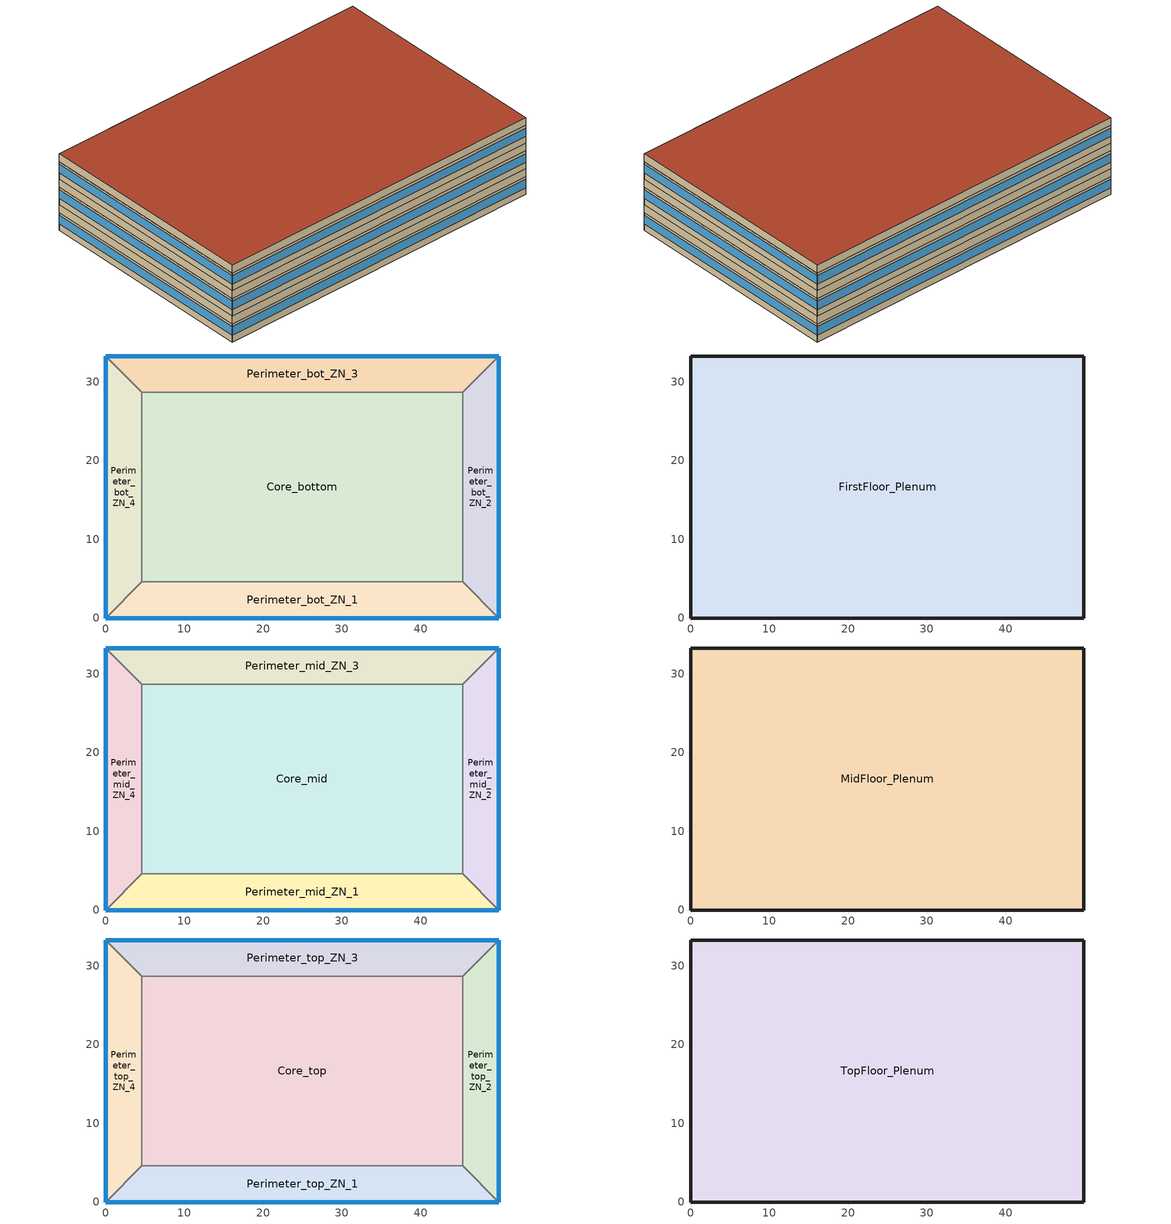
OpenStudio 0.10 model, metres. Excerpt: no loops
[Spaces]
Perimeter_bot_ZN_4
 floor ground (ext-slab): 0,33.27 4.57,28.7 4.57,4.57 0,0 z0
 wall outside (Steel Frame Non-res Ext Wall): 0,33.27 0,0 z0:2.74
 wall to Perimeter_bot_ZN_3 (int-walls): 4.57,28.7 0,33.27 z0:2.74
 wall to Perimeter_bot_ZN_1 (int-walls): 0,0 4.57,4.57 z0:2.74
 wall to Core_bottom (int-walls): 4.57,4.57 4.57,28.7 z0:2.74
 window (Window Non-res Fixed): 0,33.27 0,0 z1.02:2.33
Perimeter_bot_ZN_3
 floor ground (ext-slab): 49.91,33.27 45.34,28.7 4.57,28.7 0,33.27 z0
 wall outside (Steel Frame Non-res Ext Wall): 49.91,33.27 0,33.27 z0:2.74
 wall to Perimeter_bot_ZN_2 (int-walls): 45.34,28.7 49.91,33.27 z0:2.74
 wall to Core_bottom (int-walls): 4.57,28.7 45.34,28.7 z0:2.74
 window (Window Non-res Fixed): 49.91,33.27 0,33.27 z1.02:2.33
Perimeter_bot_ZN_2
 floor ground (ext-slab): 49.91,33.27 49.91,0 45.34,4.57 45.34,28.7 z0
 wall outside (Steel Frame Non-res Ext Wall): 49.91,0 49.91,33.27 z0:2.74
 wall to Core_bottom (int-walls): 45.34,28.7 45.34,4.57 z0:2.74
 wall to Perimeter_bot_ZN_1 (int-walls): 45.34,4.57 49.91,0 z0:2.74
 window (Window Non-res Fixed): 49.91,0 49.91,33.27 z1.02:2.33
Perimeter_bot_ZN_1
 floor ground (ext-slab): 45.34,4.57 49.91,0 0,0 4.57,4.57 z0
 wall outside (Steel Frame Non-res Ext Wall): 0,0 49.91,0 z0:2.74
 wall to Core_bottom (int-walls): 45.34,4.57 4.57,4.57 z0:2.74
 window (Window Non-res Fixed): 0,0 49.91,0 z1.02:2.33
Core_bottom
 floor ground (ext-slab): 45.34,28.7 45.34,4.57 4.57,4.57 4.57,28.7 z0
FirstFloor_Plenum
 floor to Perimeter_bot_ZN_1 (DropCeiling): 45.34,4.57 49.91,0 0,0 4.57,4.57 z2.74
 floor to Core_bottom (DropCeiling): 45.34,28.7 45.34,4.57 4.57,4.57 4.57,28.7 z2.74
 floor to Perimeter_bot_ZN_3 (DropCeiling): 49.91,33.27 45.34,28.7 4.57,28.7 0,33.27 z2.74
 floor to Perimeter_bot_ZN_4 (DropCeiling): 0,33.27 4.57,28.7 4.57,4.57 0,0 z2.74
 floor to Perimeter_bot_ZN_2 (DropCeiling): 49.91,33.27 49.91,0 45.34,4.57 45.34,28.7 z2.74
 wall outside (Steel Frame Non-res Ext Wall): 0,0 49.91,0 49.91,33.27 0,33.27 0,0 z2.74:3.96
Perimeter_mid_ZN_4
 floor to FirstFloor_Plenum (INT-FLOOR-TOPSIDE): 0,33.27 4.57,28.7 4.57,4.57 0,0 z3.96
 wall outside (Steel Frame Non-res Ext Wall): 0,33.27 0,0 z3.96:6.71
 wall to Core_mid (int-walls): 4.57,4.57 4.57,28.7 z3.96:6.71
 wall to Perimeter_mid_ZN_3 (int-walls): 4.57,28.7 0,33.27 z3.96:6.71
 wall to Perimeter_mid_ZN_1 (int-walls): 0,0 4.57,4.57 z3.96:6.71
 window (Window Non-res Fixed): 0,33.27 0,0 z4.98:6.29
Perimeter_mid_ZN_2
 floor to FirstFloor_Plenum (INT-FLOOR-TOPSIDE): 49.91,33.27 49.91,0 45.34,4.57 45.34,28.7 z3.96
 wall outside (Steel Frame Non-res Ext Wall): 49.91,0 49.91,33.27 z3.96:6.71
 wall to Perimeter_mid_ZN_3 (int-walls): 49.91,33.27 45.34,28.7 z3.96:6.71
 wall to Perimeter_mid_ZN_1 (int-walls): 45.34,4.57 49.91,0 z3.96:6.71
 wall to Core_mid (int-walls): 45.34,28.7 45.34,4.57 z3.96:6.71
 window (Window Non-res Fixed): 49.91,0 49.91,33.27 z4.98:6.29
Perimeter_mid_ZN_1
 floor to FirstFloor_Plenum (INT-FLOOR-TOPSIDE): 45.34,4.57 49.91,0 0,0 4.57,4.57 z3.96
 wall outside (Steel Frame Non-res Ext Wall): 0,0 49.91,0 z3.96:6.71
 wall to Core_mid (int-walls): 45.34,4.57 4.57,4.57 z3.96:6.71
 window (Window Non-res Fixed): 0,0 49.91,0 z4.98:6.29
Core_mid
 floor to FirstFloor_Plenum (INT-FLOOR-TOPSIDE): 45.34,28.7 45.34,4.57 4.57,4.57 4.57,28.7 z3.96
 wall to Perimeter_mid_ZN_3 (int-walls): 45.34,28.7 4.57,28.7 z3.96:6.71
Perimeter_mid_ZN_3
 floor to FirstFloor_Plenum (INT-FLOOR-TOPSIDE): 49.91,33.27 45.34,28.7 4.57,28.7 0,33.27 z3.96
 wall outside (Steel Frame Non-res Ext Wall): 49.91,33.27 0,33.27 z3.96:6.71
 window (Window Non-res Fixed): 49.91,33.27 0,33.27 z4.98:6.29
MidFloor_Plenum
 floor to Perimeter_mid_ZN_3 (DropCeiling): 49.91,33.27 45.34,28.7 4.57,28.7 0,33.27 z6.71
 floor to Perimeter_mid_ZN_4 (DropCeiling): 0,33.27 4.57,28.7 4.57,4.57 0,0 z6.71
 floor to Perimeter_mid_ZN_1 (DropCeiling): 45.34,4.57 49.91,0 0,0 4.57,4.57 z6.71
 floor to Core_mid (DropCeiling): 45.34,28.7 45.34,4.57 4.57,4.57 4.57,28.7 z6.71
 floor to Perimeter_mid_ZN_2 (DropCeiling): 49.91,33.27 49.91,0 45.34,4.57 45.34,28.7 z6.71
 wall outside (Steel Frame Non-res Ext Wall): 0,33.27 0,0 49.91,0 49.91,33.27 0,33.27 z6.71:7.92
Perimeter_top_ZN_3
 floor to MidFloor_Plenum (INT-FLOOR-TOPSIDE): 49.91,33.27 45.34,28.7 4.57,28.7 0,33.27 z7.92
 wall outside (Steel Frame Non-res Ext Wall): 49.91,33.27 0,33.27 z7.92:10.67
 wall to Perimeter_top_ZN_2 (int-walls): 45.34,28.7 49.91,33.27 z7.92:10.67
 wall to Core_top (int-walls): 4.57,28.7 45.34,28.7 z7.92:10.67
 wall to Perimeter_top_ZN_4 (int-walls): 0,33.27 4.57,28.7 z7.92:10.67
 window (Window Non-res Fixed): 49.91,33.27 0,33.27 z8.95:10.25
Perimeter_top_ZN_4
 floor to MidFloor_Plenum (INT-FLOOR-TOPSIDE): 0,33.27 4.57,28.7 4.57,4.57 0,0 z7.92
 wall outside (Steel Frame Non-res Ext Wall): 0,33.27 0,0 z7.92:10.67
 wall to Perimeter_top_ZN_1 (int-walls): 0,0 4.57,4.57 z7.92:10.67
 wall to Core_top (int-walls): 4.57,4.57 4.57,28.7 z7.92:10.67
 window (Window Non-res Fixed): 0,33.27 0,0 z8.95:10.25
Perimeter_top_ZN_2
 floor to MidFloor_Plenum (INT-FLOOR-TOPSIDE): 49.91,33.27 49.91,0 45.34,4.57 45.34,28.7 z7.92
 wall outside (Steel Frame Non-res Ext Wall): 49.91,0 49.91,33.27 z7.92:10.67
 wall to Perimeter_top_ZN_1 (int-walls): 45.34,4.57 49.91,0 z7.92:10.67
 wall to Core_top (int-walls): 45.34,28.7 45.34,4.57 z7.92:10.67
 window (Window Non-res Fixed): 49.91,0 49.91,33.27 z8.95:10.25
Perimeter_top_ZN_1
 floor to MidFloor_Plenum (INT-FLOOR-TOPSIDE): 45.34,4.57 49.91,0 0,0 4.57,4.57 z7.92
 wall outside (Steel Frame Non-res Ext Wall): 0,0 49.91,0 z7.92:10.67
 wall to Core_top (int-walls): 45.34,4.57 4.57,4.57 z7.92:10.67
 window (Window Non-res Fixed): 0,0 49.91,0 z8.95:10.25
Core_top
 floor to MidFloor_Plenum (INT-FLOOR-TOPSIDE): 45.34,28.7 45.34,4.57 4.57,4.57 4.57,28.7 z7.92
TopFloor_Plenum
 floor to Perimeter_top_ZN_4 (DropCeiling): 0,33.27 4.57,28.7 4.57,4.57 0,0 z10.67
 floor to Perimeter_top_ZN_2 (DropCeiling): 49.91,33.27 49.91,0 45.34,4.57 45.34,28.7 z10.67
 floor to Perimeter_top_ZN_3 (DropCeiling): 49.91,33.27 45.34,28.7 4.57,28.7 0,33.27 z10.67
 floor to Core_top (DropCeiling): 45.34,28.7 45.34,4.57 4.57,4.57 4.57,28.7 z10.67
 floor to Perimeter_top_ZN_1 (DropCeiling): 45.34,4.57 49.91,0 0,0 4.57,4.57 z10.67
 wall outside (Steel Frame Non-res Ext Wall): 49.91,0 49.91,33.27 0,33.27 0,0 49.91,0 z10.67:11.89
 roof outside (IEAD Non-res Roof): 49.91,0 49.91,33.27 0,33.27 0,0 z11.89
[Site]
USA IL-CHICAGO-OHARE: Latitude {deg}=41.77; Longitude {deg}=-87.75; Time Zone {hr}=-6; Elevation {m}=190; Terrain=City
[Building]
Ref Bldg Medium Office New2004_v1.3_5.0: North Axis {deg}=0
[SizingPeriod:DesignDay] Barometric Pressure {Pa}=99063; Rain Indicator=0; Snow Indicator=0; Day of Month=21; Daylight Saving Time Indicator=0; Humidity Indicating Type=Wetbulb; Solar Model Indicator=ASHRAEClearSky
Name | Maximum Dry-Bulb Temperature {C} | Daily Dry-Bulb Temperature Range {deltaC} | Humidity Indicating Conditions at Maximum Dry-Bulb {BasedOnField A3} | Wind Speed {m/s} | Wind Direction {deg} | Sky Clearness | Month | Day Type
CHICAGO Ann Clg .4% Condns WB=>MDB | 31.2 | 10.7 | 25.5 | 5.3 | 230 | 1 | 7 | SummerDesignDay
CHICAGO Ann Htg 99.6% Condns DB | -20.6 | 0 | -20.6 | 4.9 | 270 | 0 | 1 | WinterDesignDay
[Site:GroundTemperature:BuildingSurface]
19.527, 19.502, 19.536, 19.598, 20.002, 21.64, 22.225, 22.375, 21.449, 20.121, 19.802, 19.633
[Site:WaterMainsTemperature]
Calculation Method=Correlation; Annual Average Outdoor Air Temperature {C}=9.69; Maximum Difference In Monthly Average Outdoor Air Temperatures {deltaC}=28.1
[Construction]
Steel Frame Non-res Ext Wall: Wood Siding, Steel Frame NonRes Wall Insulation, 1/2IN Gypsum
int-walls: 1/2IN Gypsum, 1/2IN Gypsum
INT-FLOOR-TOPSIDE: MAT-CC05 4 HW CONCRETE, CP02 CARPET PAD
DropCeiling: Std AC02
IEAD Non-res Roof: Roof Membrane, IEAD NonRes Roof Insulation, Metal Decking
Window Non-res Fixed: NonRes Fixed Assembly Window
ext-slab: HW CONCRETE, CP02 CARPET PAD
InteriorFurnishings: Std Wood 6inch
[Material] Thermal Absorptance=0.9
Name | Roughness | Thickness {m} | Conductivity {W/m-K} | Density {kg/m3} | Specific Heat {J/kg-K} | Solar Absorptance | Visible Absorptance
Wood Siding | MediumSmooth | 0.01 | 0.11 | 544.62 | 1210 | 0.78 | 0.78
Steel Frame NonRes Wall Insulation | MediumRough | 0.0870565 | 0.049 | 265 | 836.8 | 0.7 | 0.7
1/2IN Gypsum | Smooth | 0.0127 | 0.16 | 784.9 | 830 | 0.92 | 0.92
MAT-CC05 4 HW CONCRETE; HW CONCRETE | Rough | 0.1016 | 1.311 | 2240 | 836.8 | 0.7 | 0.7
Std AC02 | MediumSmooth | 0.0127 | 0.057 | 288 | 1339 | 0.7 | 0.2
Roof Membrane | VeryRough | 0.0095 | 0.16 | 1121.29 | 1460 | 0.7 | 0.7
IEAD NonRes Roof Insulation | MediumRough | 0.127339 | 0.049 | 265 | 836.8 | 0.7 | 0.7
Metal Decking | MediumSmooth | 0.0015 | 45.006 | 7680 | 418.4 | 0.7 | 0.3
Std Wood 6inch | MediumSmooth | 0.15 | 0.12 | 540 | 1210 | 0.7 | 0.7
[Material:NoMass]
CP02 CARPET PAD: Roughness=VeryRough; Thermal Resistance {m2-K/W}=0.2165; Thermal Absorptance=0.9; Solar Absorptance=0.7; Visible Absorptance=0.8
[WindowMaterial:SimpleGlazingSystem]
NonRes Fixed Assembly Window: U-Factor {W/m2-K}=3.23646; Solar Heat Gain Coefficient=0.39
[DesignSpecification:OutdoorAir] Outdoor Air Flow per Person {m3/s-person}=0.0125
SZ DSOA Perimeter_mid_ZN_1; SZ DSOA Perimeter_top_ZN_4; SZ DSOA Perimeter_bot_ZN_1; SZ DSOA Perimeter_mid_ZN_3; SZ DSOA Core_bottom; SZ DSOA Perimeter_top_ZN_3; SZ DSOA Core_mid; SZ DSOA Core_top; SZ DSOA Perimeter_bot_ZN_2; SZ DSOA Perimeter_bot_ZN_4; SZ DSOA Perimeter_top_ZN_1; SZ DSOA Perimeter_top_ZN_2; SZ DSOA Perimeter_mid_ZN_2; SZ DSOA Perimeter_bot_ZN_3; SZ DSOA Perimeter_mid_ZN_4
[ThermalZone] Multiplier=1; Use Ideal Air Loads=No
Name | Thermostat
Perimeter_top_ZN_3 Thermal Zone | ThermostatSetpoint:DualSetpoint #1
Perimeter_mid_ZN_4 Thermal Zone | ThermostatSetpoint:DualSetpoint #2
MidFloor_Plenum Thermal Zone; TopFloor_Plenum Thermal Zone; FirstFloor_Plenum Thermal Zone
Perimeter_top_ZN_4 Thermal Zone | ThermostatSetpoint:DualSetpoint #3
Perimeter_mid_ZN_1 Thermal Zone | ThermostatSetpoint:DualSetpoint #4
Core_top Thermal Zone | ThermostatSetpoint:DualSetpoint #5
Perimeter_top_ZN_1 Thermal Zone | ThermostatSetpoint:DualSetpoint #6
Perimeter_bot_ZN_4 Thermal Zone | ThermostatSetpoint:DualSetpoint #7
Perimeter_bot_ZN_3 Thermal Zone | ThermostatSetpoint:DualSetpoint #8
Perimeter_bot_ZN_2 Thermal Zone | ThermostatSetpoint:DualSetpoint #9
Perimeter_mid_ZN_2 Thermal Zone | ThermostatSetpoint:DualSetpoint #10
Perimeter_bot_ZN_1 Thermal Zone | ThermostatSetpoint:DualSetpoint #11
Core_mid Thermal Zone | ThermostatSetpoint:DualSetpoint #12
Perimeter_top_ZN_2 Thermal Zone | ThermostatSetpoint:DualSetpoint #13
Perimeter_mid_ZN_3 Thermal Zone | ThermostatSetpoint:DualSetpoint #14
Core_bottom Thermal Zone | ThermostatSetpoint:DualSetpoint #15
[Sizing:Zone] Zone Cooling Design Supply Air Temperature {C}=14; Zone Heating Design Supply Air Temperature {C}=40; Zone Cooling Design Supply Air Humidity Ratio {kg-H2O/kg-air}=0.0085; Zone Heating Design Supply Air Humidity Ratio {kg-H2O/kg-air}=0.008; Cooling Design Air Flow Method=DesignDay; Heating Design Air Flow Method=DesignDay
MidFloor_Plenum Thermal Zone; TopFloor_Plenum Thermal Zone; FirstFloor_Plenum Thermal Zone
[Space]
Name | Building Story | Thermal Zone | Part of Total Floor Area | Design Specification Outdoor Air Object
Perimeter_top_ZN_3 | Building Story 5 | Perimeter_top_ZN_3 Thermal Zone | Yes | SZ DSOA Perimeter_top_ZN_3
Perimeter_mid_ZN_4 | Building Story 3 | Perimeter_mid_ZN_4 Thermal Zone | Yes | SZ DSOA Perimeter_mid_ZN_4
MidFloor_Plenum | Building Story 4 | MidFloor_Plenum Thermal Zone | No
Perimeter_top_ZN_4 | Building Story 5 | Perimeter_top_ZN_4 Thermal Zone | Yes | SZ DSOA Perimeter_top_ZN_4
Perimeter_mid_ZN_1 | Building Story 3 | Perimeter_mid_ZN_1 Thermal Zone | Yes | SZ DSOA Perimeter_mid_ZN_1
Core_top | Building Story 5 | Core_top Thermal Zone | Yes | SZ DSOA Core_top
TopFloor_Plenum | Building Story 6 | TopFloor_Plenum Thermal Zone | No
FirstFloor_Plenum | Building Story 2 | FirstFloor_Plenum Thermal Zone | No
Perimeter_top_ZN_1 | Building Story 5 | Perimeter_top_ZN_1 Thermal Zone | Yes | SZ DSOA Perimeter_top_ZN_1
Perimeter_bot_ZN_4 | Building Story 1 | Perimeter_bot_ZN_4 Thermal Zone | Yes | SZ DSOA Perimeter_bot_ZN_4
Perimeter_bot_ZN_3 | Building Story 1 | Perimeter_bot_ZN_3 Thermal Zone | Yes | SZ DSOA Perimeter_bot_ZN_3
Perimeter_bot_ZN_2 | Building Story 1 | Perimeter_bot_ZN_2 Thermal Zone | Yes | SZ DSOA Perimeter_bot_ZN_2
Perimeter_mid_ZN_2 | Building Story 3 | Perimeter_mid_ZN_2 Thermal Zone | Yes | SZ DSOA Perimeter_mid_ZN_2
Perimeter_bot_ZN_1 | Building Story 1 | Perimeter_bot_ZN_1 Thermal Zone | Yes | SZ DSOA Perimeter_bot_ZN_1
Core_mid | Building Story 3 | Core_mid Thermal Zone | Yes | SZ DSOA Core_mid
Perimeter_top_ZN_2 | Building Story 5 | Perimeter_top_ZN_2 Thermal Zone | Yes | SZ DSOA Perimeter_top_ZN_2
Perimeter_mid_ZN_3 | Building Story 3 | Perimeter_mid_ZN_3 Thermal Zone | Yes | SZ DSOA Perimeter_mid_ZN_3
Core_bottom | Building Story 1 | Core_bottom Thermal Zone | Yes | SZ DSOA Core_bottom
[ThermostatSetpoint:DualSetpoint] Heating Setpoint Temperature Schedule=HTGSETP_SCH; Cooling Setpoint Temperature Schedule=CLGSETP_SCH
ThermostatSetpoint:DualSetpoint #1; ThermostatSetpoint:DualSetpoint #2; ThermostatSetpoint:DualSetpoint #3; ThermostatSetpoint:DualSetpoint #4; ThermostatSetpoint:DualSetpoint #5; ThermostatSetpoint:DualSetpoint #6; ThermostatSetpoint:DualSetpoint #7; ThermostatSetpoint:DualSetpoint #8; ThermostatSetpoint:DualSetpoint #9; ThermostatSetpoint:DualSetpoint #10; ThermostatSetpoint:DualSetpoint #11; ThermostatSetpoint:DualSetpoint #12; ThermostatSetpoint:DualSetpoint #13; ThermostatSetpoint:DualSetpoint #14; ThermostatSetpoint:DualSetpoint #15
[SpaceInfiltration:DesignFlowRate] Schedule=INFIL_QUARTER_ON_SCH; Design Flow Rate Calculation Method=Flow/ExteriorArea; Flow per Exterior Surface Area {m3/s-m2}=0.000302; Constant Term Coefficient=1; Temperature Term Coefficient=0; Velocity Term Coefficient=0; Velocity Squared Term Coefficient=0
Name | Space or SpaceType
Perimeter_mid_ZN_1_Infiltration | Perimeter_mid_ZN_1
FirstFloor_Plenum_Infiltration | FirstFloor_Plenum
TopFloor_Plenum_Infiltration | TopFloor_Plenum
Perimeter_bot_ZN_4_Infiltration | Perimeter_bot_ZN_4
Perimeter_top_ZN_2_Infiltration | Perimeter_top_ZN_2
Perimeter_mid_ZN_2_Infiltration | Perimeter_mid_ZN_2
Perimeter_bot_ZN_1_Infiltration | Perimeter_bot_ZN_1
Perimeter_mid_ZN_3_Infiltration | Perimeter_mid_ZN_3
Perimeter_bot_ZN_3_Infiltration | Perimeter_bot_ZN_3
Perimeter_top_ZN_4_Infiltration | Perimeter_top_ZN_4
Perimeter_bot_ZN_2_Infiltration | Perimeter_bot_ZN_2
Perimeter_top_ZN_1_Infiltration | Perimeter_top_ZN_1
Perimeter_mid_ZN_4_Infiltration | Perimeter_mid_ZN_4
MidFloor_Plenum_Infiltration | MidFloor_Plenum
Perimeter_top_ZN_3_Infiltration | Perimeter_top_ZN_3
[Lights:Definition] Design Level Calculation Method=Watts/Area; Watts per Space Floor Area {W/m2}=10.76; Fraction Radiant=0.4; Fraction Visible=0.2; Return Air Fraction=0.4; Return Air Fraction Calculated from Plenum Temperature=No
Core_top_Lights Definition; Perimeter_bot_ZN_2_Lights Definition; Perimeter_mid_ZN_2_Lights Definition; Perimeter_bot_ZN_1_Lights Definition; Perimeter_top_ZN_3_Lights Definition; Core_mid_Lights Definition; Perimeter_mid_ZN_1_Lights Definition; Perimeter_top_ZN_4_Lights Definition; Core_bottom_Lights Definition; Perimeter_bot_ZN_3_Lights Definition; Perimeter_bot_ZN_4_Lights Definition; Perimeter_top_ZN_1_Lights Definition; Perimeter_mid_ZN_4_Lights Definition; Perimeter_mid_ZN_3_Lights Definition; Perimeter_top_ZN_2_Lights Definition
[Lights] Schedule=BLDG_LIGHT_SCH; Fraction Replaceable=1
Name | Lights Definition | Space or SpaceType
Core_top_Lights | Core_top_Lights Definition | Core_top
Perimeter_bot_ZN_2_Lights | Perimeter_bot_ZN_2_Lights Definition | Perimeter_bot_ZN_2
Perimeter_mid_ZN_2_Lights | Perimeter_mid_ZN_2_Lights Definition | Perimeter_mid_ZN_2
Perimeter_bot_ZN_1_Lights | Perimeter_bot_ZN_1_Lights Definition | Perimeter_bot_ZN_1
Perimeter_top_ZN_3_Lights | Perimeter_top_ZN_3_Lights Definition | Perimeter_top_ZN_3
Core_mid_Lights | Core_mid_Lights Definition | Core_mid
Perimeter_mid_ZN_1_Lights | Perimeter_mid_ZN_1_Lights Definition | Perimeter_mid_ZN_1
Perimeter_top_ZN_4_Lights | Perimeter_top_ZN_4_Lights Definition | Perimeter_top_ZN_4
Core_bottom_Lights | Core_bottom_Lights Definition | Core_bottom
Perimeter_bot_ZN_3_Lights | Perimeter_bot_ZN_3_Lights Definition | Perimeter_bot_ZN_3
Perimeter_bot_ZN_4_Lights | Perimeter_bot_ZN_4_Lights Definition | Perimeter_bot_ZN_4
Perimeter_top_ZN_1_Lights | Perimeter_top_ZN_1_Lights Definition | Perimeter_top_ZN_1
Perimeter_mid_ZN_4_Lights | Perimeter_mid_ZN_4_Lights Definition | Perimeter_mid_ZN_4
Perimeter_mid_ZN_3_Lights | Perimeter_mid_ZN_3_Lights Definition | Perimeter_mid_ZN_3
Perimeter_top_ZN_2_Lights | Perimeter_top_ZN_2_Lights Definition | Perimeter_top_ZN_2
[ElectricEquipment:Definition] Fraction Latent=0; Fraction Radiant=0.5; Fraction Lost=0
Name | Design Level Calculation Method | Watts per Space Floor Area {W/m2} | Design Level {W}
Perimeter_mid_ZN_1_PlugMisc_Equip Definition; Perimeter_mid_ZN_3_PlugMisc_Equip Definition; Perimeter_top_ZN_3_PlugMisc_Equip Definition; Core_top_PlugMisc_Equip Definition; Perimeter_bot_ZN_4_PlugMisc_Equip Definition; Perimeter_top_ZN_1_PlugMisc_Equip Definition; Core_bottom_PlugMisc_Equip Definition; Perimeter_top_ZN_4_PlugMisc_Equip Definition; Perimeter_bot_ZN_1_PlugMisc_Equip Definition; Perimeter_mid_ZN_4_PlugMisc_Equip Definition; Perimeter_bot_ZN_3_PlugMisc_Equip Definition; Perimeter_bot_ZN_2_PlugMisc_Equip Definition; Perimeter_top_ZN_2_PlugMisc_Equip Definition; Perimeter_mid_ZN_2_PlugMisc_Equip Definition; Core_mid_PlugMisc_Equip Definition | Watts/Area | 10.76
Core_bottom_Elevators_Equip Definition | EquipmentLevel |  | 32109.9
[ElectricEquipment]
Name | Electric Equipment Definition | Space or SpaceType | Schedule
Perimeter_mid_ZN_1_PlugMisc_Equip | Perimeter_mid_ZN_1_PlugMisc_Equip Definition | Perimeter_mid_ZN_1 | BLDG_EQUIP_SCH
Perimeter_mid_ZN_3_PlugMisc_Equip | Perimeter_mid_ZN_3_PlugMisc_Equip Definition | Perimeter_mid_ZN_3 | BLDG_EQUIP_SCH
Perimeter_top_ZN_3_PlugMisc_Equip | Perimeter_top_ZN_3_PlugMisc_Equip Definition | Perimeter_top_ZN_3 | BLDG_EQUIP_SCH
Core_top_PlugMisc_Equip | Core_top_PlugMisc_Equip Definition | Core_top | BLDG_EQUIP_SCH
Perimeter_bot_ZN_4_PlugMisc_Equip | Perimeter_bot_ZN_4_PlugMisc_Equip Definition | Perimeter_bot_ZN_4 | BLDG_EQUIP_SCH
Perimeter_top_ZN_1_PlugMisc_Equip | Perimeter_top_ZN_1_PlugMisc_Equip Definition | Perimeter_top_ZN_1 | BLDG_EQUIP_SCH
Core_bottom_Elevators_Equip | Core_bottom_Elevators_Equip Definition | Core_bottom | BLDG_ELEVATORS
Core_bottom_PlugMisc_Equip | Core_bottom_PlugMisc_Equip Definition | Core_bottom | BLDG_EQUIP_SCH
Perimeter_top_ZN_4_PlugMisc_Equip | Perimeter_top_ZN_4_PlugMisc_Equip Definition | Perimeter_top_ZN_4 | BLDG_EQUIP_SCH
Perimeter_bot_ZN_1_PlugMisc_Equip | Perimeter_bot_ZN_1_PlugMisc_Equip Definition | Perimeter_bot_ZN_1 | BLDG_EQUIP_SCH
Perimeter_mid_ZN_4_PlugMisc_Equip | Perimeter_mid_ZN_4_PlugMisc_Equip Definition | Perimeter_mid_ZN_4 | BLDG_EQUIP_SCH
Perimeter_bot_ZN_3_PlugMisc_Equip | Perimeter_bot_ZN_3_PlugMisc_Equip Definition | Perimeter_bot_ZN_3 | BLDG_EQUIP_SCH
Perimeter_bot_ZN_2_PlugMisc_Equip | Perimeter_bot_ZN_2_PlugMisc_Equip Definition | Perimeter_bot_ZN_2 | BLDG_EQUIP_SCH
Perimeter_top_ZN_2_PlugMisc_Equip | Perimeter_top_ZN_2_PlugMisc_Equip Definition | Perimeter_top_ZN_2 | BLDG_EQUIP_SCH
Perimeter_mid_ZN_2_PlugMisc_Equip | Perimeter_mid_ZN_2_PlugMisc_Equip Definition | Perimeter_mid_ZN_2 | BLDG_EQUIP_SCH
Core_mid_PlugMisc_Equip | Core_mid_PlugMisc_Equip Definition | Core_mid | BLDG_EQUIP_SCH
[InternalMass:Definition] Construction=InteriorFurnishings; Design Level Calculation Method=SurfaceArea
Name | Surface Area {m2}
Perimeter_top_ZN_1 Internal Mass Definition; Perimeter_mid_ZN_1 Internal Mass Definition; Perimeter_top_ZN_3 Internal Mass Definition; Perimeter_bot_ZN_1 Internal Mass Definition; Perimeter_bot_ZN_3 Internal Mass Definition; Perimeter_mid_ZN_3 Internal Mass Definition | 414.6763
Perimeter_top_ZN_4 Internal Mass Definition; Perimeter_bot_ZN_4 Internal Mass Definition; Perimeter_mid_ZN_4 Internal Mass Definition | 262.5072
Perimeter_bot_ZN_2 Internal Mass Definition; Perimeter_top_ZN_2 Internal Mass Definition; Perimeter_mid_ZN_2 Internal Mass Definition | 262.5244
Core_bottom Internal Mass Definition; Core_top Internal Mass Definition; Core_mid Internal Mass Definition | 1967.07
[InternalMass]
Name | Internal Mass Definition | Space or SpaceType
Perimeter_top_ZN_1 Internal Mass | Perimeter_top_ZN_1 Internal Mass Definition | Perimeter_top_ZN_1
Perimeter_top_ZN_4 Internal Mass | Perimeter_top_ZN_4 Internal Mass Definition | Perimeter_top_ZN_4
Perimeter_bot_ZN_2 Internal Mass | Perimeter_bot_ZN_2 Internal Mass Definition | Perimeter_bot_ZN_2
Core_bottom Internal Mass | Core_bottom Internal Mass Definition | Core_bottom
Perimeter_mid_ZN_1 Internal Mass | Perimeter_mid_ZN_1 Internal Mass Definition | Perimeter_mid_ZN_1
Core_top Internal Mass | Core_top Internal Mass Definition | Core_top
Perimeter_top_ZN_3 Internal Mass | Perimeter_top_ZN_3 Internal Mass Definition | Perimeter_top_ZN_3
Perimeter_bot_ZN_1 Internal Mass | Perimeter_bot_ZN_1 Internal Mass Definition | Perimeter_bot_ZN_1
Core_mid Internal Mass | Core_mid Internal Mass Definition | Core_mid
Perimeter_bot_ZN_3 Internal Mass | Perimeter_bot_ZN_3 Internal Mass Definition | Perimeter_bot_ZN_3
Perimeter_top_ZN_2 Internal Mass | Perimeter_top_ZN_2 Internal Mass Definition | Perimeter_top_ZN_2
Perimeter_bot_ZN_4 Internal Mass | Perimeter_bot_ZN_4 Internal Mass Definition | Perimeter_bot_ZN_4
Perimeter_mid_ZN_3 Internal Mass | Perimeter_mid_ZN_3 Internal Mass Definition | Perimeter_mid_ZN_3
Perimeter_mid_ZN_2 Internal Mass | Perimeter_mid_ZN_2 Internal Mass Definition | Perimeter_mid_ZN_2
Perimeter_mid_ZN_4 Internal Mass | Perimeter_mid_ZN_4 Internal Mass Definition | Perimeter_mid_ZN_4
[People:Definition] Number of People Calculation Method=Area/Person; Space Floor Area per Person {m2/person}=18.58; Fraction Radiant=0.3; Enable ASHRAE 55 Comfort Warnings=No; Mean Radiant Temperature Calculation Type=ZoneAveraged; Thermal Comfort Model Type 1=FANGER
Perimeter_bot_ZN_3 People Definition; Perimeter_top_ZN_4 People Definition; Core_bottom People Definition; Perimeter_bot_ZN_2 People Definition; Perimeter_top_ZN_1 People Definition; Perimeter_bot_ZN_1 People Definition; Perimeter_top_ZN_2 People Definition; Perimeter_mid_ZN_1 People Definition; Core_top People Definition; Perimeter_mid_ZN_3 People Definition; Perimeter_top_ZN_3 People Definition; Perimeter_mid_ZN_2 People Definition; Core_mid People Definition; Perimeter_bot_ZN_4 People Definition; Perimeter_mid_ZN_4 People Definition
[People] Number of People Schedule=BLDG_OCC_SCH; Activity Level Schedule=ACTIVITY_SCH; Work Efficiency Schedule=WORK_EFF_SCH; Clothing Insulation Schedule=CLOTHING_SCH; Air Velocity Schedule=AIR_VELO_SCH
Name | People Definition | Space or SpaceType
Perimeter_bot_ZN_3 People | Perimeter_bot_ZN_3 People Definition | Perimeter_bot_ZN_3
Perimeter_top_ZN_4 People | Perimeter_top_ZN_4 People Definition | Perimeter_top_ZN_4
Core_bottom People | Core_bottom People Definition | Core_bottom
Perimeter_bot_ZN_2 People | Perimeter_bot_ZN_2 People Definition | Perimeter_bot_ZN_2
Perimeter_top_ZN_1 People | Perimeter_top_ZN_1 People Definition | Perimeter_top_ZN_1
Perimeter_bot_ZN_1 People | Perimeter_bot_ZN_1 People Definition | Perimeter_bot_ZN_1
Perimeter_top_ZN_2 People | Perimeter_top_ZN_2 People Definition | Perimeter_top_ZN_2
Perimeter_mid_ZN_1 People | Perimeter_mid_ZN_1 People Definition | Perimeter_mid_ZN_1
Core_top People | Core_top People Definition | Core_top
Perimeter_mid_ZN_3 People | Perimeter_mid_ZN_3 People Definition | Perimeter_mid_ZN_3
Perimeter_top_ZN_3 People | Perimeter_top_ZN_3 People Definition | Perimeter_top_ZN_3
Perimeter_mid_ZN_2 People | Perimeter_mid_ZN_2 People Definition | Perimeter_mid_ZN_2
Core_mid People | Core_mid People Definition | Core_mid
Perimeter_bot_ZN_4 People | Perimeter_bot_ZN_4 People Definition | Perimeter_bot_ZN_4
Perimeter_mid_ZN_4 People | Perimeter_mid_ZN_4 People Definition | Perimeter_mid_ZN_4
[Exterior:Lights:Definition]
Exterior Facade Lighting Definition: Design Level {W}=14804
[Exterior:Lights]
Exterior Facade Lighting: Exterior Lights Definition=Exterior Facade Lighting Definition; Schedule=Schedule:Constant #1; Control Option=AstronomicalClock
[BuildingStory]
Name | Nominal Z Coordinate {m}
Building Story 1 | 0
Building Story 2 | 2.7432
Building Story 3 | 3.9624
Building Story 4 | 6.7056
Building Story 5 | 7.9248
Building Story 6 | 10.668
[Schedule:Compact]
HTGSETP_SCH: Through: 12/31, For: Weekdays, Until: 06:00, 15.6, Until: 22:00, 21, Until: 24:00, 15.6, For SummerDesignDay, Until: 24:00, 15.6, For: Saturday, Until: 06:00, 15.6, Until: 18:00, 21, Until: 24:00, 15.6, For: WinterDesignDay, Until: 24:00, 21, For: AllOtherDays, Until: 24:00, 15.6
CLGSETP_SCH: Through: 12/31, For: Weekdays SummerDesignDay, Until: 06:00, 26.7, Until: 22:00, 24, Until: 24:00, 26.7, For: Saturday, Until: 06:00, 26.7, Until: 18:00, 24, Until: 24:00, 26.7, For WinterDesignDay, Until: 24:00, 26.7, For: AllOtherDays, Until: 24:00, 26.7
INFIL_QUARTER_ON_SCH: Through: 12/31, For: Weekdays SummerDesignDay, Until: 06:00, 1, Until: 22:00, 0.25, Until: 24:00, 1, For: Saturday WinterDesignDay, Until: 06:00, 1, Until: 18:00, 0.25, Until: 24:00, 1, For: Sunday Holidays AllOtherDays, Until: 24:00, 1
BLDG_LIGHT_SCH: Through: 12/31, For: Weekdays, Until: 05:00, 0.05, Until: 07:00, 0.1, Until: 08:00, 0.3, Until: 17:00, 0.9, Until: 18:00, 0.7, Until: 20:00, 0.5, Until: 22:00, 0.3, Until: 23:00, 0.1, Until: 24:00, 0.05, For: Saturday, Until: 06:00, 0.05, Until: 08:00, 0.1, Until: 14:00, 0.5, Until: 17:00, 0.15, Until: 24:00, 0.05, For: SummerDesignDay, Until: 24:00, 1, For: WinterDesignDay, Until: 24:00, 0, For: AllOtherDays, Until: 24:00, 0.05
BLDG_EQUIP_SCH: Through: 12/31, For: Weekdays, Until: 08:00, 0.4, Until: 12:00, 0.9, Until: 13:00, 0.8, Until: 17:00, 0.9, Until: 18:00, 0.8, Until: 20:00, 0.6, Until: 22:00, 0.5, Until: 24:00, 0.4, For: Saturday, Until: 06:00, 0.3, Until: 08:00, 0.4, Until: 14:00, 0.5, Until: 17:00, 0.35, Until: 24:00, 0.3, For: SummerDesignDay, Until: 24:00, 1, For: WinterDesignDay, Until: 24:00, 0, For: AllOtherDays, Until: 24:00, 0.3
BLDG_OCC_SCH: Through: 12/31, For: SummerDesignDay, Until: 06:00, 0, Until: 22:00, 1, Until: 24:00, 0.05, For: Weekdays, Until: 06:00, 0, Until: 07:00, 0.1, Until: 08:00, 0.2, Until: 12:00, 0.95, Until: 13:00, 0.5, Until: 17:00, 0.95, Until: 18:00, 0.7, Until: 20:00, 0.4, Until: 22:00, 0.1, Until: 24:00, 0.05, For: Saturday, Until: 06:00, 0, Until: 08:00, 0.1, Until: 14:00, 0.5, Until: 17:00, 0.1, Until: 24:00, 0, For: AllOtherDays, Until: 24:00, 0
ACTIVITY_SCH: Through: 12/31, For: AllDays, Until: 24:00, 120
WORK_EFF_SCH: Through: 12/31, For: AllDays, Until: 24:00, 0
CLOTHING_SCH: Through: 04/30, For: AllDays, Until: 24:00, 1, Through: 09/30, For: AllDays, Until: 24:00, 0.5, Through: 12/31, For: AllDays, Until: 24:00, 1
AIR_VELO_SCH: Through: 12/31, For: AllDays, Until: 24:00, 0.2
BLDG_ELEVATORS: Through: 12/31, For: Weekdays SummerDesignDay, Until: 07:00, 0, Until: 08:00, 0.35, Until: 09:00, 0.69, Until: 10:00, 0.43, Until: 11:00, 0.37, Until: 12:00, 0.43, Until: 13:00, 0.58, Until: 14:00, 0.48, Until: 15:00, 0.37, Until: 16:00, 0.37, Until: 17:00, 0.46, Until: 18:00, 0.62, Until: 19:00, 0.12, Until: 20:00, 0.04, Until: 21:00, 0.04, Until: 24:00, 0, For: Saturday WinterDesignDay, Until: 07:00, 0, Until: 08:00, 0.16, Until: 09:00, 0.14, Until: 10:00, 0.21, Until: 11:00, 0.18, Until: 12:00, 0.25, Until: 13:00, 0.21, Until: 14:00, 0.13, Until: 15:00, 0.08, Until: 16:00, 0.04, Until: 17:00, 0.05, Until: 18:00, 0.06, Until: 24:00, 0, For: Sunday Holidays AllOtherDays, Until: 24:00, 0
[Schedule:Constant]
Schedule:Constant #1: Value=1
